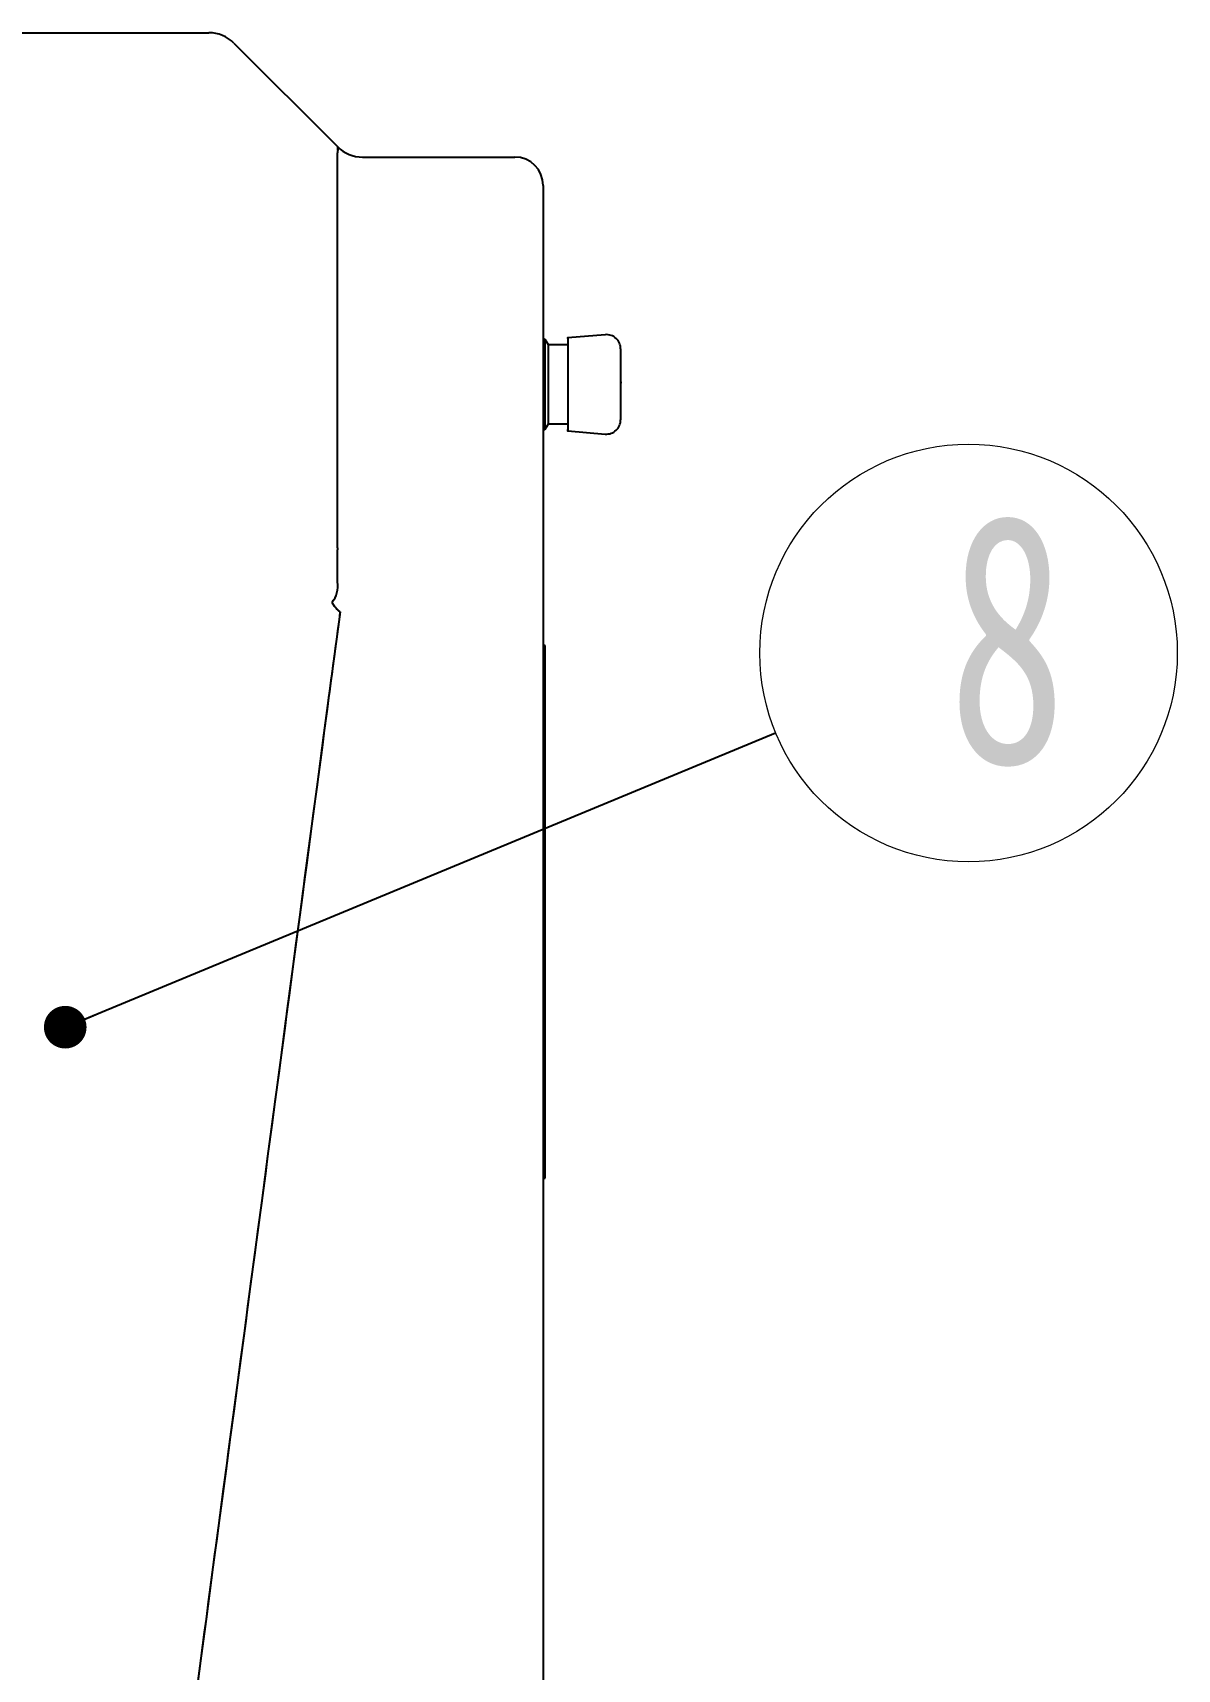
# Model space of a CAD drawing. Header units: millimetres. Extents: x -151 to 542, y -128 to 292.
# Drawn here: x 210.47 to 226.58, y 196.84 to 219.87 of the extents above; entities that cross this region are included whole.
import ezdxf

# ---------------------------------------------------------------- set-up
doc = ezdxf.new("R2010")
doc.units = ezdxf.units.MM
doc.styles.add('SLDTEXTSTYLE3', font='TXT', dxfattribs={"width": 0.7})
doc.dimstyles.new('SLDDIMSTYLE2', dxfattribs={"dimtxt": 0.18, "dimasz": 0.6, "dimexe": 0, "dimexo": 0.0625, "dimgap": 0, "dimtad": 0, "dimtih": 1, "dimtoh": 1, "dimdec": 0, "dimrnd": 1e-09, "dimzin": 0, "dimdsep": 46, "dimtxsty": 'Standard', "dimblk1": 'DOT', "dimblk2": 'DOT', "dimsah": 1, "dimcen": 0.09, "dimadec": 0, "dimazin": 0, "dimtfac": 0.6, "dimtdec": 0, "dimtofl": 0, "dimtmove": 0, "dimatfit": 3, "dimldrblk": 'DOT', "dimfxl": 1, "dimfrac": 2, "dimtolj": 1, "dimtzin": 0, "dimarcsym": 0})

# ---------------------------------------------------------------- blocks, each defined once
blk = doc.blocks.new('SW_NOTE_17')
at = {"color": 0, "linetype": 'Continuous', "lineweight": 0}
blk.add_circle((2.716, 1.125), 2.939, dxfattribs=at)
at = {"color": 0, "linetype": 'Continuous', "lineweight": 0, "insert": (3.262, 3.082), "char_height": 3.5, "attachment_point": 2, "style": 'SLDTEXTSTYLE3'}
blk.add_mtext('8', dxfattribs=at)
blk = doc.blocks.new('_DOT')
at = {"color": 0, "linetype": 'ByBlock', "lineweight": -2}
blk.add_line((-0.5, 0), (-1, 0), dxfattribs=at)
at = {"color": 0, "linetype": 'ByBlock', "const_width": 0.5}
blk.add_lwpolyline([(-0.25, 0, 1), (0.25, 0, 1)], format="xyb", close=True, dxfattribs=at)

msp = doc.modelspace()

# ---------------------------------------------------------------- linework, layer by layer
at = {"color": 7, "linetype": 'Continuous', "lineweight": 25}
for p, q in [((202.95414, 219.87323), (212.94704, 219.87323)), ((213.30059, 219.72678), (214.76072, 218.26665)), ((214.7577, 212.62144), (214.7577, 218.18307)), ((214.76072, 218.21929), (214.76072, 218.26665)), ((215.11125, 218.12323), (217.25414, 218.12323)), ((217.65414, 217.72323), (217.65414, 217.70983)), ((217.65414, 217.70983), (217.65414, 212.14649)), ((217.67379, 215.55823), (217.65414, 215.55823)), ((217.72914, 215.47823), (217.68211, 215.55377)), ((217.68211, 214.92323), (217.68211, 215.55377)), ((217.99414, 215.47823), (217.72914, 215.47823)), ((217.72914, 214.92323), (217.72914, 215.47823)), ((218.52783, 215.62233), (218.00285, 215.57936)), ((218.00285, 215.57936), (218.00285, 214.26709)), ((218.74464, 214.95809), (218.74464, 214.94041)), ((217.68211, 214.29268), (217.68211, 214.92323)), ((217.72914, 214.36823), (217.72914, 214.92323)), ((217.65414, 214.28823), (217.67379, 214.28823)), ((217.68211, 214.29268), (217.72914, 214.36823)), ((217.72914, 214.36823), (217.99414, 214.36823)), ((217.99414, 214.28943), (217.99414, 214.27701)), ((218.00285, 214.26709), (218.52783, 214.22413)), ((214.7577, 212.14128), (214.7577, 212.59543)), ((217.65414, 212.14649), (217.65414, 212.07293)), ((217.65414, 212.07293), (217.65414, 212.06136)), ((217.65414, 212.06136), (217.65414, 174.92323)), ((217.67914, 211.24823), (217.65414, 211.24823)), ((217.67914, 210.77323), (217.67914, 211.24823)), ((217.67914, 204.22323), (217.67914, 210.77323)), ((217.67914, 203.74823), (217.67914, 204.22323)), ((217.65414, 203.74823), (217.67914, 203.74823))]:
    msp.add_line(p, q, dxfattribs=at)
for centre, radius, start, end in [((212.94704, 219.37323), 0.5, 45, 90), ((215.11125, 218.62323), 0.5, 225, 269.999853), ((217.25414, 217.72323), 0.4, 0, 90), ((217.67379, 215.54823), 0.01, 33.690068, 90), ((218.00414, 215.56945), 0.01, 97.426573, 180), ((218.54414, 215.423), 0.2, 0, 94.679049), ((217.67379, 214.29823), 0.01, 270, 326.309932), ((218.00414, 214.27701), 0.01, 180, 262.573427), ((218.54414, 214.42346), 0.2, 265.320951, 0), ((214.84525, 212.60844), 0.08851, 171.551285, 188.448715), ((214.39696, 212.08219), 0.36554, 320.949537, 9.302314)]:
    msp.add_arc(centre, radius, start, end, dxfattribs=at)
msp.add_ellipse((215.7577, 217.31704), major_axis=(-0.96593, 0.96593), ratio=0.26794919, start_param=0.18405004, end_param=0.26179939, dxfattribs=at)
for points in [[(214.76072, 218.21929), (214.76376, 218.23001), (214.76983, 218.25147), (214.76376, 218.26159), (214.76072, 218.26665)], [(218.74414, 215.423), (218.74414, 215.42114), (218.74414, 215.41742), (218.74414, 215.3877), (218.74414, 215.34151), (218.74414, 215.27888), (218.74414, 215.20268), (218.74414, 215.11571), (218.74414, 215.02136), (218.74414, 214.95594), (218.74414, 214.92323)], [(218.74414, 214.92323), (218.74414, 214.89052), (218.74414, 214.8251), (218.74414, 214.73074), (218.74414, 214.64378), (218.74414, 214.56758), (218.74414, 214.50494), (218.74414, 214.45876), (218.74414, 214.42904), (218.74414, 214.42532), (218.74414, 214.42346)]]:
    msp.add_open_spline(points, degree=3, dxfattribs=at)
for points, knots in [([(214.79367, 211.71975), (214.79085, 211.69856), (214.73015, 211.24245), (214.14987, 206.88231), (213.31258, 200.59115), (212.19224, 192.17321), (211.59148, 187.6594), (211.25055, 185.0978)], [0, 0, 0, 0, 0.00238748, 0.05140207, 0.49136733, 0.71134993, 1, 1, 1, 1]), ([(214.79367, 211.71975), (214.20319, 207.28295), (213.02222, 198.40935), (211.84111, 189.53499), (211.25055, 185.0978)], [0, 0, 0, 0, 0.49999996, 1, 1, 1, 1]), ([(214.79367, 211.71975), (214.76027, 211.75144), (214.71719, 211.79234), (214.68751, 211.84096), (214.68084, 211.85189)], [0, 0, 0, 0, 0.775097618, 1, 1, 1, 1]), ([(214.79367, 211.71975), (214.77153, 211.73953), (214.72714, 211.77919), (214.6963, 211.82762), (214.68084, 211.85189)], [0, 0, 0, 0, 0.498665212, 1, 1, 1, 1])]:
    msp.add_open_spline(points, degree=3, knots=knots, dxfattribs=at)

# ---------------------------------------------------------------- block references
at = {"color": 7, "linetype": 'Continuous', "lineweight": 0}
msp.add_blockref('SW_NOTE_17', (220.92572, 210.01651), dxfattribs=at)

# ---------------------------------------------------------------- leaders
msp.add_leader([(210.92462, 205.87405), (220.92572, 210.01651)], dimstyle='SLDDIMSTYLE2', dxfattribs=at)

doc.saveas('drawing.dxf')
